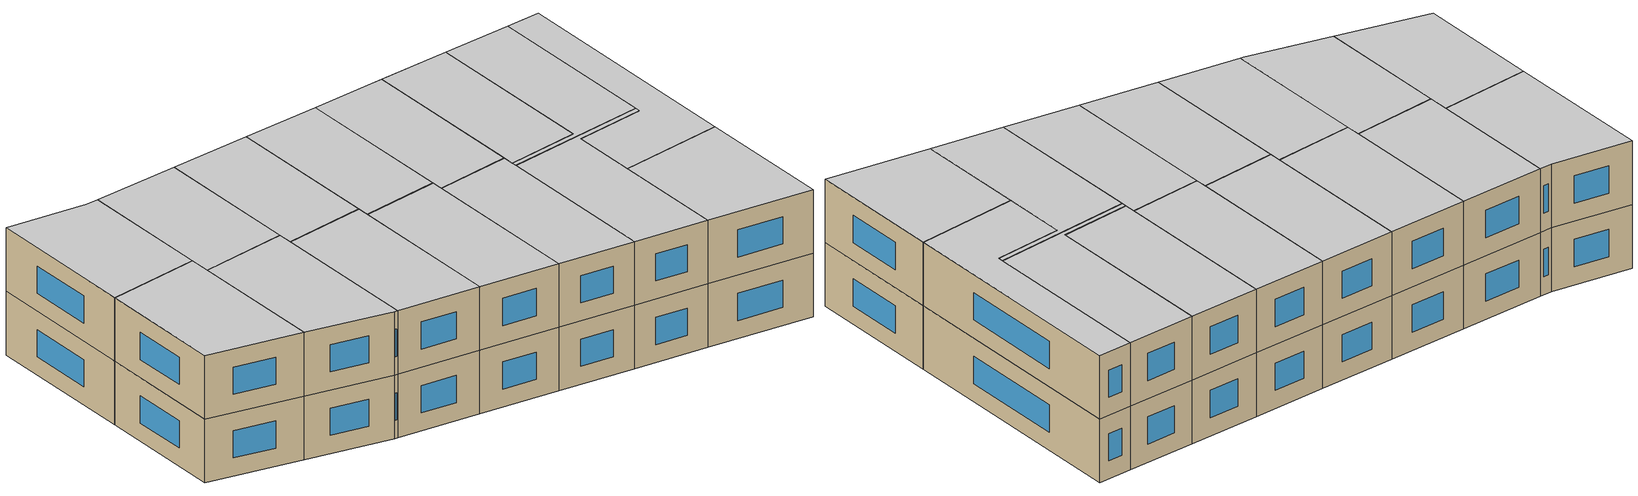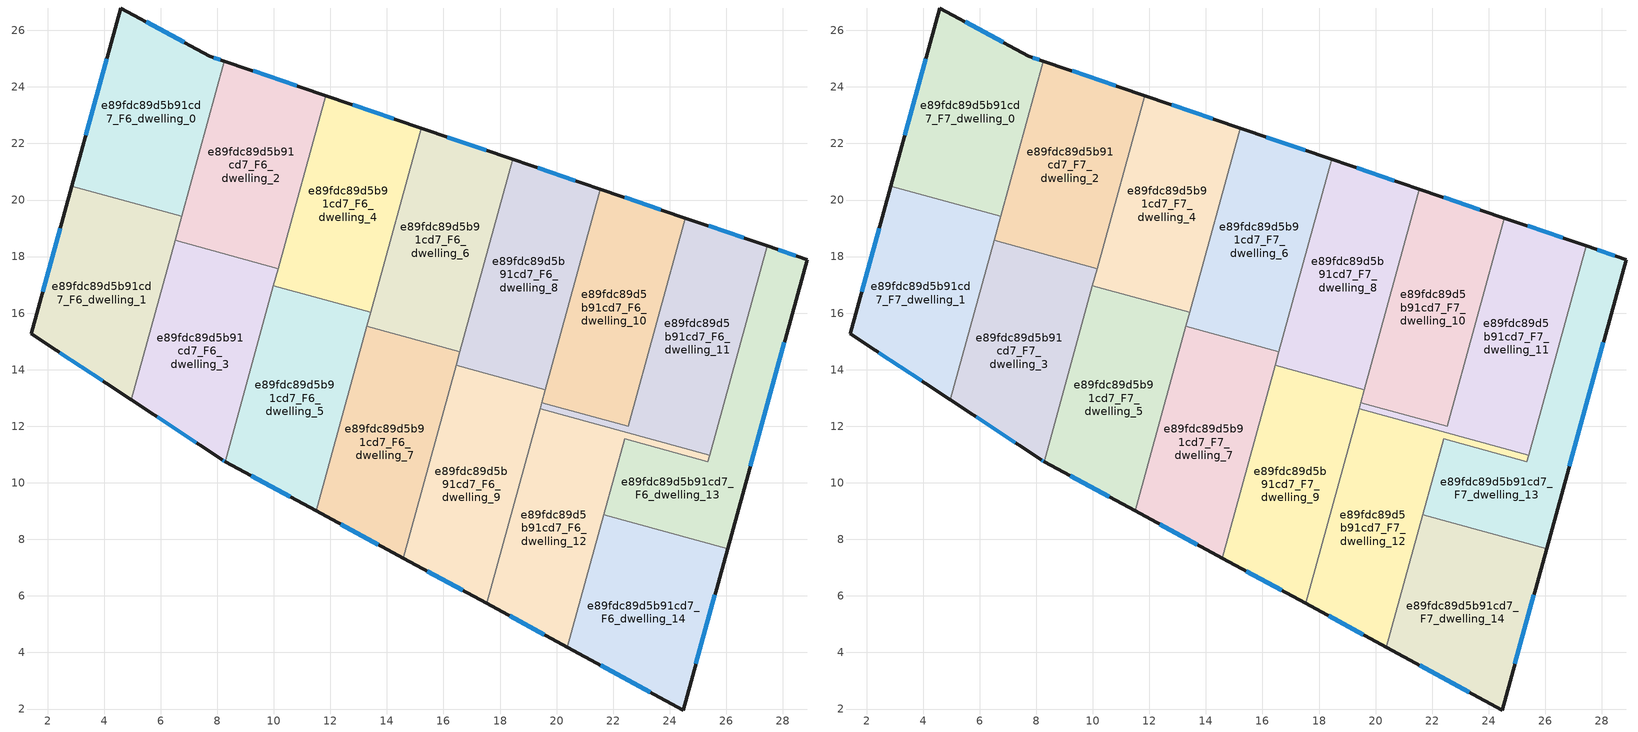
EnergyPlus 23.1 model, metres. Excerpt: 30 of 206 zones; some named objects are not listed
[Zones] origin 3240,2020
e89fdc89d5b91cd7_F6_dwelling_0
 floor to e89fdc89d5b91cd7_F5_dwelling_0 (EU_floor_Construction): 7.73,25.09 8.25,24.91 6.74,19.42 2.86,20.49 4.59,26.79 z18
 wall outside (EU_wall_Construction): 8.25,24.91 7.73,25.09 4.59,26.79 2.86,20.49 z18:21
 wall to e89fdc89d5b91cd7_F6_dwelling_1 (EU_wall_Construction): 2.86,20.49 6.74,19.42 z18:21
 wall to e89fdc89d5b91cd7_F6_dwelling_2 (EU_wall_Construction): 6.74,19.42 8.25,24.91 z18:21
 window (EU_Window_Construction): 4.1,24.99 3.36,22.29 / 6.84,25.57 5.49,26.3 / 8.1,24.96 7.88,25.04 z18.86:20.14
e89fdc89d5b91cd7_F6_dwelling_1
 floor to e89fdc89d5b91cd7_F5_dwelling_1 (EU_floor_Construction): 6.74,19.42 4.96,12.93 1.43,15.27 2.86,20.49 z18
 wall outside (EU_wall_Construction): 2.86,20.49 1.43,15.27 4.96,12.93 z18:21
 wall to e89fdc89d5b91cd7_F6_dwelling_3 (EU_wall_Construction): 4.96,12.93 6.51,18.57 z18:21
 wall to e89fdc89d5b91cd7_F6_dwelling_2 (EU_wall_Construction): 6.51,18.57 6.74,19.42 z18:21
 window (EU_Window_Construction): 2.45,19 1.84,16.76 / 2.44,14.6 3.95,13.6 z18.86:20.14
e89fdc89d5b91cd7_F6_dwelling_10
 floor to e89fdc89d5b91cd7_F5_dwelling_10 (EU_floor_Construction): 24.54,19.36 22.53,12 19.48,12.83 21.55,20.38 z18
 wall outside (EU_wall_Construction): 24.54,19.36 21.55,20.38 z18:21
 wall to e89fdc89d5b91cd7_F6_dwelling_11 (EU_wall_Construction): 19.48,12.83 22.53,12 24.54,19.36 z18:21
 wall to e89fdc89d5b91cd7_F6_dwelling_8 (EU_wall_Construction): 21.55,20.38 19.6,13.29 z18:21
 wall to e89fdc89d5b91cd7_F6_dwelling_9 (EU_wall_Construction): 19.6,13.29 19.48,12.84 z18:21
 window (EU_Window_Construction): 23.69,19.66 22.4,20.09 z18.86:20.14
e89fdc89d5b91cd7_F6_dwelling_11
 floor to e89fdc89d5b91cd7_F5_dwelling_11 (EU_floor_Construction): 27.44,18.38 25.41,10.98 19.42,12.62 19.48,12.83 22.53,12 24.54,19.36 z18
 wall outside (EU_wall_Construction): 27.44,18.38 24.54,19.36 z18:21
 wall to e89fdc89d5b91cd7_F6_dwelling_13 (EU_wall_Construction): 25.41,10.98 27.44,18.38 z18:21
 wall to e89fdc89d5b91cd7_F6_dwelling_12 (EU_wall_Construction): 19.42,12.62 25.41,10.98 z18:21
 wall to e89fdc89d5b91cd7_F6_dwelling_9 (EU_wall_Construction): 19.48,12.83 19.42,12.62 z18:21
 window (EU_Window_Construction): 26.61,18.66 25.37,19.08 z18.86:20.14
e89fdc89d5b91cd7_F6_dwelling_12
 floor to e89fdc89d5b91cd7_F5_dwelling_12 (EU_floor_Construction): 25.41,10.98 25.35,10.75 22.41,11.56 20.38,4.19 17.53,5.73 19.42,12.62 z18
 wall outside (EU_wall_Construction): 17.53,5.73 20.38,4.19 z18:21
 wall to e89fdc89d5b91cd7_F6_dwelling_13 (EU_wall_Construction): 21.67,8.86 22.41,11.56 25.35,10.75 25.41,10.98 z18:21
 wall to e89fdc89d5b91cd7_F6_dwelling_14 (EU_wall_Construction): 20.38,4.19 21.67,8.86 z18:21
 wall to e89fdc89d5b91cd7_F6_dwelling_9 (EU_wall_Construction): 19.42,12.62 17.53,5.73 z18:21
 window (EU_Window_Construction): 18.35,5.29 19.57,4.63 z18.86:20.14
e89fdc89d5b91cd7_F6_dwelling_13
 floor to e89fdc89d5b91cd7_F5_dwelling_13 (EU_floor_Construction): 28.86,17.89 26.05,7.66 21.67,8.86 22.41,11.56 25.35,10.75 25.41,10.98 27.44,18.38 z18
 wall outside (EU_wall_Construction): 26.05,7.66 28.86,17.89 27.44,18.38 z18:21
 wall to e89fdc89d5b91cd7_F6_dwelling_14 (EU_wall_Construction): 21.67,8.86 26.05,7.66 z18:21
 window (EU_Window_Construction): 28.45,18.03 27.85,18.24 / 26.85,10.59 28.06,14.97 z18.86:20.14
e89fdc89d5b91cd7_F6_dwelling_14
 floor to e89fdc89d5b91cd7_F5_dwelling_14 (EU_floor_Construction): 26.05,7.66 24.48,1.96 20.38,4.19 21.67,8.86 z18
 wall outside (EU_wall_Construction): 20.38,4.19 24.48,1.96 26.05,7.66 z18:21
 window (EU_Window_Construction): 24.93,3.59 25.6,6.03 / 21.55,3.55 23.31,2.6 z18.86:20.14
e89fdc89d5b91cd7_F6_dwelling_2
 floor to e89fdc89d5b91cd7_F5_dwelling_2 (EU_floor_Construction): 11.83,23.69 10.15,17.57 6.51,18.57 8.25,24.91 z18
 wall outside (EU_wall_Construction): 11.83,23.69 8.25,24.91 z18:21
 wall to e89fdc89d5b91cd7_F6_dwelling_3 (EU_wall_Construction): 6.51,18.57 10.15,17.57 z18:21
 wall to e89fdc89d5b91cd7_F6_dwelling_4 (EU_wall_Construction): 10.15,17.57 11.83,23.69 z18:21
 window (EU_Window_Construction): 10.81,24.04 9.27,24.56 z18.86:20.14
e89fdc89d5b91cd7_F6_dwelling_3
 floor to e89fdc89d5b91cd7_F5_dwelling_3 (EU_floor_Construction): 10.15,17.57 8.28,10.75 8.17,10.81 4.96,12.93 6.51,18.57 z18
 wall outside (EU_wall_Construction): 4.96,12.93 8.17,10.81 8.28,10.75 z18:21
 wall to e89fdc89d5b91cd7_F6_dwelling_5 (EU_wall_Construction): 8.28,10.75 9.99,16.97 z18:21
 wall to e89fdc89d5b91cd7_F6_dwelling_4 (EU_wall_Construction): 9.99,16.97 10.15,17.57 z18:21
 window (EU_Window_Construction): 8.2,10.8 8.25,10.77 / 5.88,12.33 7.25,11.42 z18.86:20.14
e89fdc89d5b91cd7_F6_dwelling_4
 floor to e89fdc89d5b91cd7_F5_dwelling_4 (EU_floor_Construction): 15.21,22.54 13.42,16.03 9.99,16.97 11.83,23.69 z18
 wall outside (EU_wall_Construction): 15.21,22.54 11.83,23.69 z18:21
 wall to e89fdc89d5b91cd7_F6_dwelling_5 (EU_wall_Construction): 9.99,16.97 13.42,16.03 z18:21
 wall to e89fdc89d5b91cd7_F6_dwelling_6 (EU_wall_Construction): 13.42,16.03 15.21,22.54 z18:21
 window (EU_Window_Construction): 14.24,22.87 12.8,23.36 z18.86:20.14
e89fdc89d5b91cd7_F6_dwelling_5
 floor to e89fdc89d5b91cd7_F5_dwelling_5 (EU_floor_Construction): 13.42,16.03 11.49,9.01 8.28,10.75 9.99,16.97 z18
 wall outside (EU_wall_Construction): 8.28,10.75 11.49,9.01 z18:21
 wall to e89fdc89d5b91cd7_F6_dwelling_7 (EU_wall_Construction): 11.49,9.01 13.28,15.53 z18:21
 wall to e89fdc89d5b91cd7_F6_dwelling_6 (EU_wall_Construction): 13.28,15.53 13.42,16.03 z18:21
 window (EU_Window_Construction): 9.2,10.25 10.58,9.51 z18.86:20.14
e89fdc89d5b91cd7_F6_dwelling_6
 floor to e89fdc89d5b91cd7_F5_dwelling_6 (EU_floor_Construction): 18.44,21.44 16.57,14.63 13.28,15.53 15.21,22.54 z18
 wall outside (EU_wall_Construction): 18.44,21.44 15.21,22.54 z18:21
 wall to e89fdc89d5b91cd7_F6_dwelling_7 (EU_wall_Construction): 13.28,15.53 16.57,14.63 z18:21
 wall to e89fdc89d5b91cd7_F6_dwelling_8 (EU_wall_Construction): 16.57,14.63 18.44,21.44 z18:21
 window (EU_Window_Construction): 17.52,21.76 16.13,22.23 z18.86:20.14
e89fdc89d5b91cd7_F6_dwelling_7
 floor to e89fdc89d5b91cd7_F5_dwelling_7 (EU_floor_Construction): 16.57,14.63 14.57,7.34 11.49,9.01 13.28,15.53 z18
 wall outside (EU_wall_Construction): 11.49,9.01 14.57,7.34 z18:21
 wall to e89fdc89d5b91cd7_F6_dwelling_9 (EU_wall_Construction): 14.57,7.34 16.44,14.16 z18:21
 wall to e89fdc89d5b91cd7_F6_dwelling_8 (EU_wall_Construction): 16.44,14.16 16.57,14.63 z18:21
 window (EU_Window_Construction): 12.37,8.53 13.69,7.82 z18.86:20.14
e89fdc89d5b91cd7_F6_dwelling_8
 floor to e89fdc89d5b91cd7_F5_dwelling_8 (EU_floor_Construction): 21.55,20.38 19.6,13.29 16.44,14.16 18.44,21.44 z18
 wall outside (EU_wall_Construction): 21.55,20.38 18.44,21.44 z18:21
 wall to e89fdc89d5b91cd7_F6_dwelling_9 (EU_wall_Construction): 16.44,14.16 19.6,13.29 z18:21
 window (EU_Window_Construction): 20.66,20.69 19.33,21.14 z18.86:20.14
e89fdc89d5b91cd7_F6_dwelling_9
 floor to e89fdc89d5b91cd7_F5_dwelling_9 (EU_floor_Construction): 19.6,13.29 17.53,5.73 14.57,7.34 16.44,14.16 z18
 wall outside (EU_wall_Construction): 14.57,7.34 17.53,5.73 z18:21
 window (EU_Window_Construction): 15.42,6.88 16.69,6.19 z18.86:20.14
e89fdc89d5b91cd7_F7_dwelling_0
 floor to e89fdc89d5b91cd7_F6_dwelling_0 (EU_floor_Construction): 7.73,25.09 8.25,24.91 6.74,19.42 2.86,20.49 4.59,26.79 z21
 wall outside (EU_wall_Construction): 8.25,24.91 7.73,25.09 4.59,26.79 2.86,20.49 z21:24
 wall to e89fdc89d5b91cd7_F7_dwelling_1 (EU_wall_Construction): 2.86,20.49 6.74,19.42 z21:24
 wall to e89fdc89d5b91cd7_F7_dwelling_2 (EU_wall_Construction): 6.74,19.42 8.25,24.91 z21:24
 window (EU_Window_Construction): 4.1,24.99 3.36,22.29 / 6.84,25.57 5.49,26.3 / 8.1,24.96 7.88,25.04 z21.86:23.14
 ceiling to e89fdc89d5b91cd7_F8_dwelling_0 (EU_floor_Construction): 6.74,19.42 8.25,24.91 7.73,25.09 4.59,26.79 2.86,20.49 z24
e89fdc89d5b91cd7_F7_dwelling_1
 floor to e89fdc89d5b91cd7_F6_dwelling_1 (EU_floor_Construction): 6.74,19.42 4.96,12.93 1.43,15.27 2.86,20.49 z21
 wall outside (EU_wall_Construction): 2.86,20.49 1.43,15.27 4.96,12.93 z21:24
 wall to e89fdc89d5b91cd7_F7_dwelling_3 (EU_wall_Construction): 4.96,12.93 6.51,18.57 z21:24
 wall to e89fdc89d5b91cd7_F7_dwelling_2 (EU_wall_Construction): 6.51,18.57 6.74,19.42 z21:24
 window (EU_Window_Construction): 2.45,19 1.84,16.76 / 2.44,14.6 3.95,13.6 z21.86:23.14
 ceiling to e89fdc89d5b91cd7_F8_dwelling_1 (EU_floor_Construction): 4.96,12.93 6.74,19.42 2.86,20.49 1.43,15.27 z24
e89fdc89d5b91cd7_F7_dwelling_10
 floor to e89fdc89d5b91cd7_F6_dwelling_10 (EU_floor_Construction): 24.54,19.36 22.53,12 19.48,12.83 21.55,20.38 z21
 wall outside (EU_wall_Construction): 24.54,19.36 21.55,20.38 z21:24
 wall to e89fdc89d5b91cd7_F7_dwelling_11 (EU_wall_Construction): 19.48,12.83 22.53,12 24.54,19.36 z21:24
 wall to e89fdc89d5b91cd7_F7_dwelling_8 (EU_wall_Construction): 21.55,20.38 19.6,13.29 z21:24
 wall to e89fdc89d5b91cd7_F7_dwelling_9 (EU_wall_Construction): 19.6,13.29 19.48,12.84 z21:24
 window (EU_Window_Construction): 23.69,19.66 22.4,20.09 z21.86:23.14
 ceiling to e89fdc89d5b91cd7_F8_dwelling_10 (EU_floor_Construction): 22.53,12 24.54,19.36 21.55,20.38 19.48,12.83 z24
e89fdc89d5b91cd7_F7_dwelling_11
 floor to e89fdc89d5b91cd7_F6_dwelling_11 (EU_floor_Construction): 27.44,18.38 25.41,10.98 19.42,12.62 19.48,12.83 22.53,12 24.54,19.36 z21
 wall outside (EU_wall_Construction): 27.44,18.38 24.54,19.36 z21:24
 wall to e89fdc89d5b91cd7_F7_dwelling_13 (EU_wall_Construction): 25.41,10.98 27.44,18.38 z21:24
 wall to e89fdc89d5b91cd7_F7_dwelling_12 (EU_wall_Construction): 19.42,12.62 25.41,10.98 z21:24
 wall to e89fdc89d5b91cd7_F7_dwelling_9 (EU_wall_Construction): 19.48,12.83 19.42,12.62 z21:24
 window (EU_Window_Construction): 26.61,18.66 25.37,19.08 z21.86:23.14
 ceiling to e89fdc89d5b91cd7_F8_dwelling_11 (EU_floor_Construction): 25.41,10.98 27.44,18.38 24.54,19.36 22.53,12 19.48,12.83 19.42,12.62 z24
e89fdc89d5b91cd7_F7_dwelling_12
 floor to e89fdc89d5b91cd7_F6_dwelling_12 (EU_floor_Construction): 25.41,10.98 25.35,10.75 22.41,11.56 20.38,4.19 17.53,5.73 19.42,12.62 z21
 wall outside (EU_wall_Construction): 17.53,5.73 20.38,4.19 z21:24
 wall to e89fdc89d5b91cd7_F7_dwelling_13 (EU_wall_Construction): 21.67,8.86 22.41,11.56 25.35,10.75 25.41,10.98 z21:24
 wall to e89fdc89d5b91cd7_F7_dwelling_14 (EU_wall_Construction): 20.38,4.19 21.67,8.86 z21:24
 wall to e89fdc89d5b91cd7_F7_dwelling_9 (EU_wall_Construction): 19.42,12.62 17.53,5.73 z21:24
 window (EU_Window_Construction): 18.35,5.29 19.57,4.63 z21.86:23.14
 ceiling to e89fdc89d5b91cd7_F8_dwelling_12 (EU_floor_Construction): 20.38,4.19 22.41,11.56 25.35,10.75 25.41,10.98 19.42,12.62 17.53,5.73 z24
e89fdc89d5b91cd7_F7_dwelling_13
 floor to e89fdc89d5b91cd7_F6_dwelling_13 (EU_floor_Construction): 28.86,17.89 26.05,7.66 21.67,8.86 22.41,11.56 25.35,10.75 25.41,10.98 27.44,18.38 z21
 wall outside (EU_wall_Construction): 26.05,7.66 28.86,17.89 27.44,18.38 z21:24
 wall to e89fdc89d5b91cd7_F7_dwelling_14 (EU_wall_Construction): 21.67,8.86 26.05,7.66 z21:24
 window (EU_Window_Construction): 28.45,18.03 27.85,18.24 / 26.85,10.59 28.06,14.97 z21.86:23.14
 ceiling to e89fdc89d5b91cd7_F8_dwelling_13 (EU_floor_Construction): 26.05,7.66 28.86,17.89 27.44,18.38 25.41,10.98 25.35,10.75 22.41,11.56 21.67,8.86 z24
e89fdc89d5b91cd7_F7_dwelling_14
 floor to e89fdc89d5b91cd7_F6_dwelling_14 (EU_floor_Construction): 26.05,7.66 24.48,1.96 20.38,4.19 21.67,8.86 z21
 wall outside (EU_wall_Construction): 20.38,4.19 24.48,1.96 26.05,7.66 z21:24
 window (EU_Window_Construction): 24.93,3.59 25.6,6.03 / 21.55,3.55 23.31,2.6 z21.86:23.14
 ceiling to e89fdc89d5b91cd7_F8_dwelling_14 (EU_floor_Construction): 24.48,1.96 26.05,7.66 21.67,8.86 20.38,4.19 z24
e89fdc89d5b91cd7_F7_dwelling_2
 floor to e89fdc89d5b91cd7_F6_dwelling_2 (EU_floor_Construction): 11.83,23.69 10.15,17.57 6.51,18.57 8.25,24.91 z21
 wall outside (EU_wall_Construction): 11.83,23.69 8.25,24.91 z21:24
 wall to e89fdc89d5b91cd7_F7_dwelling_3 (EU_wall_Construction): 6.51,18.57 10.15,17.57 z21:24
 wall to e89fdc89d5b91cd7_F7_dwelling_4 (EU_wall_Construction): 10.15,17.57 11.83,23.69 z21:24
 window (EU_Window_Construction): 10.81,24.04 9.27,24.56 z21.86:23.14
 ceiling to e89fdc89d5b91cd7_F8_dwelling_2 (EU_floor_Construction): 10.15,17.57 11.83,23.69 8.25,24.91 6.51,18.57 z24
e89fdc89d5b91cd7_F7_dwelling_3
 floor to e89fdc89d5b91cd7_F6_dwelling_3 (EU_floor_Construction): 10.15,17.57 8.28,10.75 8.17,10.81 4.96,12.93 6.51,18.57 z21
 wall outside (EU_wall_Construction): 4.96,12.93 8.17,10.81 8.28,10.75 z21:24
 wall to e89fdc89d5b91cd7_F7_dwelling_5 (EU_wall_Construction): 8.28,10.75 9.99,16.97 z21:24
 wall to e89fdc89d5b91cd7_F7_dwelling_4 (EU_wall_Construction): 9.99,16.97 10.15,17.57 z21:24
 window (EU_Window_Construction): 8.2,10.8 8.25,10.77 / 5.88,12.33 7.25,11.42 z21.86:23.14
 ceiling to e89fdc89d5b91cd7_F8_dwelling_3 (EU_floor_Construction): 8.28,10.75 10.15,17.57 6.51,18.57 4.96,12.93 8.17,10.81 z24
e89fdc89d5b91cd7_F7_dwelling_4
 floor to e89fdc89d5b91cd7_F6_dwelling_4 (EU_floor_Construction): 15.21,22.54 13.42,16.03 9.99,16.97 11.83,23.69 z21
 wall outside (EU_wall_Construction): 15.21,22.54 11.83,23.69 z21:24
 wall to e89fdc89d5b91cd7_F7_dwelling_5 (EU_wall_Construction): 9.99,16.97 13.42,16.03 z21:24
 wall to e89fdc89d5b91cd7_F7_dwelling_6 (EU_wall_Construction): 13.42,16.03 15.21,22.54 z21:24
 window (EU_Window_Construction): 14.24,22.87 12.8,23.36 z21.86:23.14
 ceiling to e89fdc89d5b91cd7_F8_dwelling_4 (EU_floor_Construction): 13.42,16.03 15.21,22.54 11.83,23.69 9.99,16.97 z24
e89fdc89d5b91cd7_F7_dwelling_5
 floor to e89fdc89d5b91cd7_F6_dwelling_5 (EU_floor_Construction): 13.42,16.03 11.49,9.01 8.28,10.75 9.99,16.97 z21
 wall outside (EU_wall_Construction): 8.28,10.75 11.49,9.01 z21:24
 wall to e89fdc89d5b91cd7_F7_dwelling_7 (EU_wall_Construction): 11.49,9.01 13.28,15.53 z21:24
 wall to e89fdc89d5b91cd7_F7_dwelling_6 (EU_wall_Construction): 13.28,15.53 13.42,16.03 z21:24
 window (EU_Window_Construction): 9.2,10.25 10.58,9.51 z21.86:23.14
 ceiling to e89fdc89d5b91cd7_F8_dwelling_5 (EU_floor_Construction): 11.49,9.01 13.42,16.03 9.99,16.97 8.28,10.75 z24
e89fdc89d5b91cd7_F7_dwelling_6
 floor to e89fdc89d5b91cd7_F6_dwelling_6 (EU_floor_Construction): 18.44,21.44 16.57,14.63 13.28,15.53 15.21,22.54 z21
 wall outside (EU_wall_Construction): 18.44,21.44 15.21,22.54 z21:24
 wall to e89fdc89d5b91cd7_F7_dwelling_7 (EU_wall_Construction): 13.28,15.53 16.57,14.63 z21:24
 wall to e89fdc89d5b91cd7_F7_dwelling_8 (EU_wall_Construction): 16.57,14.63 18.44,21.44 z21:24
 window (EU_Window_Construction): 17.52,21.76 16.13,22.23 z21.86:23.14
 ceiling to e89fdc89d5b91cd7_F8_dwelling_6 (EU_floor_Construction): 16.57,14.63 18.44,21.44 15.21,22.54 13.28,15.53 z24
e89fdc89d5b91cd7_F7_dwelling_7
 floor to e89fdc89d5b91cd7_F6_dwelling_7 (EU_floor_Construction): 16.57,14.63 14.57,7.34 11.49,9.01 13.28,15.53 z21
 wall outside (EU_wall_Construction): 11.49,9.01 14.57,7.34 z21:24
 wall to e89fdc89d5b91cd7_F7_dwelling_9 (EU_wall_Construction): 14.57,7.34 16.44,14.16 z21:24
 wall to e89fdc89d5b91cd7_F7_dwelling_8 (EU_wall_Construction): 16.44,14.16 16.57,14.63 z21:24
 window (EU_Window_Construction): 12.37,8.53 13.69,7.82 z21.86:23.14
 ceiling to e89fdc89d5b91cd7_F8_dwelling_7 (EU_floor_Construction): 14.57,7.34 16.57,14.63 13.28,15.53 11.49,9.01 z24
e89fdc89d5b91cd7_F7_dwelling_8
 floor to e89fdc89d5b91cd7_F6_dwelling_8 (EU_floor_Construction): 21.55,20.38 19.6,13.29 16.44,14.16 18.44,21.44 z21
 wall outside (EU_wall_Construction): 21.55,20.38 18.44,21.44 z21:24
 wall to e89fdc89d5b91cd7_F7_dwelling_9 (EU_wall_Construction): 16.44,14.16 19.6,13.29 z21:24
 window (EU_Window_Construction): 20.66,20.69 19.33,21.14 z21.86:23.14
 ceiling to e89fdc89d5b91cd7_F8_dwelling_8 (EU_floor_Construction): 19.6,13.29 21.55,20.38 18.44,21.44 16.44,14.16 z24
e89fdc89d5b91cd7_F7_dwelling_9
 floor to e89fdc89d5b91cd7_F6_dwelling_9 (EU_floor_Construction): 19.6,13.29 17.53,5.73 14.57,7.34 16.44,14.16 z21
 wall outside (EU_wall_Construction): 14.57,7.34 17.53,5.73 z21:24
 window (EU_Window_Construction): 15.42,6.88 16.69,6.19 z21.86:23.14
 ceiling to e89fdc89d5b91cd7_F8_dwelling_9 (EU_floor_Construction): 17.53,5.73 19.6,13.29 16.44,14.16 14.57,7.34 z24
[Building]
EU S2 Campaign: North Axis=0; Terrain=City; Solar Distribution=FullExterior
[Site:Location]
Helsinki-Vantaa.AP: Latitude=60.317; Longitude=24.963; Time Zone=2; Elevation=54.6
[SizingPeriod:WeatherFileDays]
AnnualSizingPeriod: Begin Month=1; Begin Day of Month=1; End Month=12; End Day of Month=31; Day of Week for Start Day=Monday; Use Weather File Daylight Saving Period=No; Use Weather File Rain and Snow Indicators=No
[MATERIAL]
EU_InternalMass_Material: Roughness=MediumRough; Thickness=0.1; Conductivity=1; Density=1800; Specific Heat=900; Thermal Absorptance=0.9; Solar Absorptance=0.7; Visible Absorptance=0.7
[MATERIAL:NOMASS] Roughness=MediumRough; Thermal Absorptance=0.9; Solar Absorptance=0.7; Visible Absorptance=0.7
Name | Thermal Resistance
EU_wall_NoMass | 5.91765
EU_floor_NoMass | 6.2875
[WINDOWMATERIAL:SIMPLEGLAZINGSYSTEM]
EU_Window_SimpleGlazing: UFactor=0.994035; Solar Heat Gain Coefficient=0.7; Visible Transmittance=0.7
[CONSTRUCTION]
EU_wall_Construction: EU_wall_NoMass
EU_floor_Construction: EU_floor_NoMass
EU_Window_Construction: EU_Window_SimpleGlazing
EU_InternalMass_Construction: EU_InternalMass_Material
[ZONE] Type=1; Multiplier=1; Ceiling Height=autocalculate; Floor Area=autocalculate; Part of Total Floor Area=Yes
Name | Volume
e89fdc89d5b91cd7_F6_dwelling_0; e89fdc89d5b91cd7_F7_dwelling_0; e89fdc89d5b91cd7_F6_dwelling_4; e89fdc89d5b91cd7_F7_dwelling_4 | 73.2905
e89fdc89d5b91cd7_F6_dwelling_1; e89fdc89d5b91cd7_F7_dwelling_1 | 73.2869
e89fdc89d5b91cd7_F6_dwelling_10; e89fdc89d5b91cd7_F7_dwelling_10 | 73.2883
e89fdc89d5b91cd7_F6_dwelling_11; e89fdc89d5b91cd7_F7_dwelling_11 | 73.3008
e89fdc89d5b91cd7_F6_dwelling_12; e89fdc89d5b91cd7_F7_dwelling_12; e89fdc89d5b91cd7_F6_dwelling_7; e89fdc89d5b91cd7_F7_dwelling_7 | 73.2964
e89fdc89d5b91cd7_F6_dwelling_13; e89fdc89d5b91cd7_F7_dwelling_13 | 73.2942
e89fdc89d5b91cd7_F6_dwelling_14; e89fdc89d5b91cd7_F7_dwelling_14 | 73.292
e89fdc89d5b91cd7_F6_dwelling_2; e89fdc89d5b91cd7_F7_dwelling_2 | 73.2986
e89fdc89d5b91cd7_F6_dwelling_3; e89fdc89d5b91cd7_F7_dwelling_3 | 73.2935
e89fdc89d5b91cd7_F6_dwelling_5; e89fdc89d5b91cd7_F7_dwelling_5 | 73.2898
e89fdc89d5b91cd7_F6_dwelling_6; e89fdc89d5b91cd7_F7_dwelling_6 | 73.3125
e89fdc89d5b91cd7_F6_dwelling_8; e89fdc89d5b91cd7_F7_dwelling_8 | 73.2773
e89fdc89d5b91cd7_F6_dwelling_9; e89fdc89d5b91cd7_F7_dwelling_9 | 73.281
[INTERNALMASS] Construction=EU_InternalMass_Construction
Name | Zone or ZoneList | Surface Area
e89fdc89d5b91cd7_F6_dwelling_0_EU_InternalMass | e89fdc89d5b91cd7_F6_dwelling_0 | 24.4306
e89fdc89d5b91cd7_F6_dwelling_1_EU_InternalMass | e89fdc89d5b91cd7_F6_dwelling_1 | 24.4291
e89fdc89d5b91cd7_F6_dwelling_2_EU_InternalMass | e89fdc89d5b91cd7_F6_dwelling_2 | 24.4325
e89fdc89d5b91cd7_F6_dwelling_3_EU_InternalMass | e89fdc89d5b91cd7_F6_dwelling_3 | 24.4306
e89fdc89d5b91cd7_F6_dwelling_4_EU_InternalMass | e89fdc89d5b91cd7_F6_dwelling_4 | 24.43
e89fdc89d5b91cd7_F6_dwelling_5_EU_InternalMass | e89fdc89d5b91cd7_F6_dwelling_5 | 24.4291
e89fdc89d5b91cd7_F6_dwelling_6_EU_InternalMass | e89fdc89d5b91cd7_F6_dwelling_6 | 24.4375
e89fdc89d5b91cd7_F6_dwelling_7_EU_InternalMass | e89fdc89d5b91cd7_F6_dwelling_7 | 24.4322
e89fdc89d5b91cd7_F6_dwelling_8_EU_InternalMass | e89fdc89d5b91cd7_F6_dwelling_8 | 24.4257
e89fdc89d5b91cd7_F6_dwelling_9_EU_InternalMass | e89fdc89d5b91cd7_F6_dwelling_9 | 24.4271
e89fdc89d5b91cd7_F6_dwelling_10_EU_InternalMass | e89fdc89d5b91cd7_F6_dwelling_10 | 24.4293
e89fdc89d5b91cd7_F6_dwelling_11_EU_InternalMass | e89fdc89d5b91cd7_F6_dwelling_11 | 24.4344
e89fdc89d5b91cd7_F6_dwelling_12_EU_InternalMass | e89fdc89d5b91cd7_F6_dwelling_12 | 24.432
e89fdc89d5b91cd7_F6_dwelling_13_EU_InternalMass | e89fdc89d5b91cd7_F6_dwelling_13 | 24.4312
e89fdc89d5b91cd7_F6_dwelling_14_EU_InternalMass | e89fdc89d5b91cd7_F6_dwelling_14 | 24.4321
e89fdc89d5b91cd7_F7_dwelling_0_EU_InternalMass | e89fdc89d5b91cd7_F7_dwelling_0 | 24.4306
e89fdc89d5b91cd7_F7_dwelling_1_EU_InternalMass | e89fdc89d5b91cd7_F7_dwelling_1 | 24.4291
e89fdc89d5b91cd7_F7_dwelling_2_EU_InternalMass | e89fdc89d5b91cd7_F7_dwelling_2 | 24.4325
e89fdc89d5b91cd7_F7_dwelling_3_EU_InternalMass | e89fdc89d5b91cd7_F7_dwelling_3 | 24.4306
e89fdc89d5b91cd7_F7_dwelling_4_EU_InternalMass | e89fdc89d5b91cd7_F7_dwelling_4 | 24.43
e89fdc89d5b91cd7_F7_dwelling_5_EU_InternalMass | e89fdc89d5b91cd7_F7_dwelling_5 | 24.4291
e89fdc89d5b91cd7_F7_dwelling_6_EU_InternalMass | e89fdc89d5b91cd7_F7_dwelling_6 | 24.4375
e89fdc89d5b91cd7_F7_dwelling_7_EU_InternalMass | e89fdc89d5b91cd7_F7_dwelling_7 | 24.4322
e89fdc89d5b91cd7_F7_dwelling_8_EU_InternalMass | e89fdc89d5b91cd7_F7_dwelling_8 | 24.4257
e89fdc89d5b91cd7_F7_dwelling_9_EU_InternalMass | e89fdc89d5b91cd7_F7_dwelling_9 | 24.4271
e89fdc89d5b91cd7_F7_dwelling_10_EU_InternalMass | e89fdc89d5b91cd7_F7_dwelling_10 | 24.4293
e89fdc89d5b91cd7_F7_dwelling_11_EU_InternalMass | e89fdc89d5b91cd7_F7_dwelling_11 | 24.4344
e89fdc89d5b91cd7_F7_dwelling_12_EU_InternalMass | e89fdc89d5b91cd7_F7_dwelling_12 | 24.432
e89fdc89d5b91cd7_F7_dwelling_13_EU_InternalMass | e89fdc89d5b91cd7_F7_dwelling_13 | 24.4312
e89fdc89d5b91cd7_F7_dwelling_14_EU_InternalMass | e89fdc89d5b91cd7_F7_dwelling_14 | 24.4321
[OTHEREQUIPMENT] Fuel Type=Electricity; Design Level Calculation Method=Watts/Area; Power per Zone Floor Area=1; Fraction Latent=0; Fraction Radiant=0; Fraction Lost=0; Carbon Dioxide Generation Rate=0; EndUse Subcategory=EU_Step8_InternalGains
Name | Zone or ZoneList or Space or SpaceList | Schedule
EU_Step8_InternalGain_e89fdc89d5b91cd7_F6_dwelling_0_f000 | e89fdc89d5b91cd7_F6_dwelling_0 | EU_Step8_GainSchedule_e89fdc89d5b91cd7_F6_dwelling_0_f000
EU_Step8_InternalGain_e89fdc89d5b91cd7_F6_dwelling_1_f000 | e89fdc89d5b91cd7_F6_dwelling_1 | EU_Step8_GainSchedule_e89fdc89d5b91cd7_F6_dwelling_1_f000
EU_Step8_InternalGain_e89fdc89d5b91cd7_F6_dwelling_2_f000 | e89fdc89d5b91cd7_F6_dwelling_2 | EU_Step8_GainSchedule_e89fdc89d5b91cd7_F6_dwelling_2_f000
EU_Step8_InternalGain_e89fdc89d5b91cd7_F6_dwelling_3_f000 | e89fdc89d5b91cd7_F6_dwelling_3 | EU_Step8_GainSchedule_e89fdc89d5b91cd7_F6_dwelling_3_f000
EU_Step8_InternalGain_e89fdc89d5b91cd7_F6_dwelling_4_f000 | e89fdc89d5b91cd7_F6_dwelling_4 | EU_Step8_GainSchedule_e89fdc89d5b91cd7_F6_dwelling_4_f000
EU_Step8_InternalGain_e89fdc89d5b91cd7_F6_dwelling_5_f000 | e89fdc89d5b91cd7_F6_dwelling_5 | EU_Step8_GainSchedule_e89fdc89d5b91cd7_F6_dwelling_5_f000
EU_Step8_InternalGain_e89fdc89d5b91cd7_F6_dwelling_6_f000 | e89fdc89d5b91cd7_F6_dwelling_6 | EU_Step8_GainSchedule_e89fdc89d5b91cd7_F6_dwelling_6_f000
EU_Step8_InternalGain_e89fdc89d5b91cd7_F6_dwelling_7_f000 | e89fdc89d5b91cd7_F6_dwelling_7 | EU_Step8_GainSchedule_e89fdc89d5b91cd7_F6_dwelling_7_f000
EU_Step8_InternalGain_e89fdc89d5b91cd7_F6_dwelling_8_f000 | e89fdc89d5b91cd7_F6_dwelling_8 | EU_Step8_GainSchedule_e89fdc89d5b91cd7_F6_dwelling_8_f000
EU_Step8_InternalGain_e89fdc89d5b91cd7_F6_dwelling_9_f000 | e89fdc89d5b91cd7_F6_dwelling_9 | EU_Step8_GainSchedule_e89fdc89d5b91cd7_F6_dwelling_9_f000
EU_Step8_InternalGain_e89fdc89d5b91cd7_F6_dwelling_10_f000 | e89fdc89d5b91cd7_F6_dwelling_10 | EU_Step8_GainSchedule_e89fdc89d5b91cd7_F6_dwelling_10_f000
EU_Step8_InternalGain_e89fdc89d5b91cd7_F6_dwelling_11_f000 | e89fdc89d5b91cd7_F6_dwelling_11 | EU_Step8_GainSchedule_e89fdc89d5b91cd7_F6_dwelling_11_f000
EU_Step8_InternalGain_e89fdc89d5b91cd7_F6_dwelling_12_f000 | e89fdc89d5b91cd7_F6_dwelling_12 | EU_Step8_GainSchedule_e89fdc89d5b91cd7_F6_dwelling_12_f000
EU_Step8_InternalGain_e89fdc89d5b91cd7_F6_dwelling_13_f000 | e89fdc89d5b91cd7_F6_dwelling_13 | EU_Step8_GainSchedule_e89fdc89d5b91cd7_F6_dwelling_13_f000
EU_Step8_InternalGain_e89fdc89d5b91cd7_F6_dwelling_14_f000 | e89fdc89d5b91cd7_F6_dwelling_14 | EU_Step8_GainSchedule_e89fdc89d5b91cd7_F6_dwelling_14_f000
EU_Step8_InternalGain_e89fdc89d5b91cd7_F7_dwelling_0_f000 | e89fdc89d5b91cd7_F7_dwelling_0 | EU_Step8_GainSchedule_e89fdc89d5b91cd7_F7_dwelling_0_f000
EU_Step8_InternalGain_e89fdc89d5b91cd7_F7_dwelling_1_f000 | e89fdc89d5b91cd7_F7_dwelling_1 | EU_Step8_GainSchedule_e89fdc89d5b91cd7_F7_dwelling_1_f000
EU_Step8_InternalGain_e89fdc89d5b91cd7_F7_dwelling_2_f000 | e89fdc89d5b91cd7_F7_dwelling_2 | EU_Step8_GainSchedule_e89fdc89d5b91cd7_F7_dwelling_2_f000
EU_Step8_InternalGain_e89fdc89d5b91cd7_F7_dwelling_3_f000 | e89fdc89d5b91cd7_F7_dwelling_3 | EU_Step8_GainSchedule_e89fdc89d5b91cd7_F7_dwelling_3_f000
EU_Step8_InternalGain_e89fdc89d5b91cd7_F7_dwelling_4_f000 | e89fdc89d5b91cd7_F7_dwelling_4 | EU_Step8_GainSchedule_e89fdc89d5b91cd7_F7_dwelling_4_f000
EU_Step8_InternalGain_e89fdc89d5b91cd7_F7_dwelling_5_f000 | e89fdc89d5b91cd7_F7_dwelling_5 | EU_Step8_GainSchedule_e89fdc89d5b91cd7_F7_dwelling_5_f000
EU_Step8_InternalGain_e89fdc89d5b91cd7_F7_dwelling_6_f000 | e89fdc89d5b91cd7_F7_dwelling_6 | EU_Step8_GainSchedule_e89fdc89d5b91cd7_F7_dwelling_6_f000
EU_Step8_InternalGain_e89fdc89d5b91cd7_F7_dwelling_7_f000 | e89fdc89d5b91cd7_F7_dwelling_7 | EU_Step8_GainSchedule_e89fdc89d5b91cd7_F7_dwelling_7_f000
EU_Step8_InternalGain_e89fdc89d5b91cd7_F7_dwelling_8_f000 | e89fdc89d5b91cd7_F7_dwelling_8 | EU_Step8_GainSchedule_e89fdc89d5b91cd7_F7_dwelling_8_f000
EU_Step8_InternalGain_e89fdc89d5b91cd7_F7_dwelling_9_f000 | e89fdc89d5b91cd7_F7_dwelling_9 | EU_Step8_GainSchedule_e89fdc89d5b91cd7_F7_dwelling_9_f000
EU_Step8_InternalGain_e89fdc89d5b91cd7_F7_dwelling_10_f000 | e89fdc89d5b91cd7_F7_dwelling_10 | EU_Step8_GainSchedule_e89fdc89d5b91cd7_F7_dwelling_10_f000
EU_Step8_InternalGain_e89fdc89d5b91cd7_F7_dwelling_11_f000 | e89fdc89d5b91cd7_F7_dwelling_11 | EU_Step8_GainSchedule_e89fdc89d5b91cd7_F7_dwelling_11_f000
EU_Step8_InternalGain_e89fdc89d5b91cd7_F7_dwelling_12_f000 | e89fdc89d5b91cd7_F7_dwelling_12 | EU_Step8_GainSchedule_e89fdc89d5b91cd7_F7_dwelling_12_f000
EU_Step8_InternalGain_e89fdc89d5b91cd7_F7_dwelling_13_f000 | e89fdc89d5b91cd7_F7_dwelling_13 | EU_Step8_GainSchedule_e89fdc89d5b91cd7_F7_dwelling_13_f000
EU_Step8_InternalGain_e89fdc89d5b91cd7_F7_dwelling_14_f000 | e89fdc89d5b91cd7_F7_dwelling_14 | EU_Step8_GainSchedule_e89fdc89d5b91cd7_F7_dwelling_14_f000
[ZONEVENTILATION:DESIGNFLOWRATE] Schedule=EU_AlwaysOn; Design Flow Rate Calculation Method=AirChanges/Hour; Air Changes per Hour=0.596421; Ventilation Type=Natural; Fan Pressure Rise=0; Fan Total Efficiency=1; Constant Term Coefficient=1; Temperature Term Coefficient=0; Velocity Term Coefficient=0; Velocity Squared Term Coefficient=0; Minimum Indoor Temperature=-100; Maximum Indoor Temperature=100; Delta Temperature=-100; Minimum Outdoor Temperature=-100; Maximum Outdoor Temperature=100; Maximum Wind Speed=40
Name | Zone or ZoneList or Space or SpaceList
EU_ConstantAir_e89fdc89d5b91cd7_F6_dwelling_0 | e89fdc89d5b91cd7_F6_dwelling_0
EU_ConstantAir_e89fdc89d5b91cd7_F6_dwelling_1 | e89fdc89d5b91cd7_F6_dwelling_1
EU_ConstantAir_e89fdc89d5b91cd7_F6_dwelling_2 | e89fdc89d5b91cd7_F6_dwelling_2
EU_ConstantAir_e89fdc89d5b91cd7_F6_dwelling_3 | e89fdc89d5b91cd7_F6_dwelling_3
EU_ConstantAir_e89fdc89d5b91cd7_F6_dwelling_4 | e89fdc89d5b91cd7_F6_dwelling_4
EU_ConstantAir_e89fdc89d5b91cd7_F6_dwelling_5 | e89fdc89d5b91cd7_F6_dwelling_5
EU_ConstantAir_e89fdc89d5b91cd7_F6_dwelling_6 | e89fdc89d5b91cd7_F6_dwelling_6
EU_ConstantAir_e89fdc89d5b91cd7_F6_dwelling_7 | e89fdc89d5b91cd7_F6_dwelling_7
EU_ConstantAir_e89fdc89d5b91cd7_F6_dwelling_8 | e89fdc89d5b91cd7_F6_dwelling_8
EU_ConstantAir_e89fdc89d5b91cd7_F6_dwelling_9 | e89fdc89d5b91cd7_F6_dwelling_9
EU_ConstantAir_e89fdc89d5b91cd7_F6_dwelling_10 | e89fdc89d5b91cd7_F6_dwelling_10
EU_ConstantAir_e89fdc89d5b91cd7_F6_dwelling_11 | e89fdc89d5b91cd7_F6_dwelling_11
EU_ConstantAir_e89fdc89d5b91cd7_F6_dwelling_12 | e89fdc89d5b91cd7_F6_dwelling_12
EU_ConstantAir_e89fdc89d5b91cd7_F6_dwelling_13 | e89fdc89d5b91cd7_F6_dwelling_13
EU_ConstantAir_e89fdc89d5b91cd7_F6_dwelling_14 | e89fdc89d5b91cd7_F6_dwelling_14
EU_ConstantAir_e89fdc89d5b91cd7_F7_dwelling_0 | e89fdc89d5b91cd7_F7_dwelling_0
EU_ConstantAir_e89fdc89d5b91cd7_F7_dwelling_1 | e89fdc89d5b91cd7_F7_dwelling_1
EU_ConstantAir_e89fdc89d5b91cd7_F7_dwelling_2 | e89fdc89d5b91cd7_F7_dwelling_2
EU_ConstantAir_e89fdc89d5b91cd7_F7_dwelling_3 | e89fdc89d5b91cd7_F7_dwelling_3
EU_ConstantAir_e89fdc89d5b91cd7_F7_dwelling_4 | e89fdc89d5b91cd7_F7_dwelling_4
EU_ConstantAir_e89fdc89d5b91cd7_F7_dwelling_5 | e89fdc89d5b91cd7_F7_dwelling_5
EU_ConstantAir_e89fdc89d5b91cd7_F7_dwelling_6 | e89fdc89d5b91cd7_F7_dwelling_6
EU_ConstantAir_e89fdc89d5b91cd7_F7_dwelling_7 | e89fdc89d5b91cd7_F7_dwelling_7
EU_ConstantAir_e89fdc89d5b91cd7_F7_dwelling_8 | e89fdc89d5b91cd7_F7_dwelling_8
EU_ConstantAir_e89fdc89d5b91cd7_F7_dwelling_9 | e89fdc89d5b91cd7_F7_dwelling_9
EU_ConstantAir_e89fdc89d5b91cd7_F7_dwelling_10 | e89fdc89d5b91cd7_F7_dwelling_10
EU_ConstantAir_e89fdc89d5b91cd7_F7_dwelling_11 | e89fdc89d5b91cd7_F7_dwelling_11
EU_ConstantAir_e89fdc89d5b91cd7_F7_dwelling_12 | e89fdc89d5b91cd7_F7_dwelling_12
EU_ConstantAir_e89fdc89d5b91cd7_F7_dwelling_13 | e89fdc89d5b91cd7_F7_dwelling_13
EU_ConstantAir_e89fdc89d5b91cd7_F7_dwelling_14 | e89fdc89d5b91cd7_F7_dwelling_14
[HVACTEMPLATE:ZONE:IDEALLOADSAIRSYSTEM] System Availability Schedule=EU_AlwaysOn; Maximum Heating Supply Air Temperature=50; Minimum Cooling Supply Air Temperature=13; Maximum Heating Supply Air Humidity Ratio=0.0156; Minimum Cooling Supply Air Humidity Ratio=0.0077; Heating Limit=NoLimit; Cooling Limit=NoLimit; Heating Availability Schedule=EU_AlwaysOn; Cooling Availability Schedule=EU_CoolingOff; Dehumidification Control Type=ConstantSensibleHeatRatio; Cooling Sensible Heat Ratio=0.7; Dehumidification Setpoint=60; Humidification Control Type=None; Humidification Setpoint=30; Outdoor Air Method=None; Outdoor Air Flow Rate per Person=0.00944; Outdoor Air Flow Rate per Zone Floor Area=0; Outdoor Air Flow Rate per Zone=0; Demand Controlled Ventilation Type=None; Outdoor Air Economizer Type=NoEconomizer; Heat Recovery Type=None; Sensible Heat Recovery Effectiveness=0.7; Latent Heat Recovery Effectiveness=0.65
Name | Template Thermostat
e89fdc89d5b91cd7_F6_dwelling_0 | EU_HeatOnly_e89fdc89d5b91cd7_F6_dwelling_0
e89fdc89d5b91cd7_F6_dwelling_1 | EU_HeatOnly_e89fdc89d5b91cd7_F6_dwelling_1
e89fdc89d5b91cd7_F6_dwelling_2 | EU_HeatOnly_e89fdc89d5b91cd7_F6_dwelling_2
e89fdc89d5b91cd7_F6_dwelling_3 | EU_HeatOnly_e89fdc89d5b91cd7_F6_dwelling_3
e89fdc89d5b91cd7_F6_dwelling_4 | EU_HeatOnly_e89fdc89d5b91cd7_F6_dwelling_4
e89fdc89d5b91cd7_F6_dwelling_5 | EU_HeatOnly_e89fdc89d5b91cd7_F6_dwelling_5
e89fdc89d5b91cd7_F6_dwelling_6 | EU_HeatOnly_e89fdc89d5b91cd7_F6_dwelling_6
e89fdc89d5b91cd7_F6_dwelling_7 | EU_HeatOnly_e89fdc89d5b91cd7_F6_dwelling_7
e89fdc89d5b91cd7_F6_dwelling_8 | EU_HeatOnly_e89fdc89d5b91cd7_F6_dwelling_8
e89fdc89d5b91cd7_F6_dwelling_9 | EU_HeatOnly_e89fdc89d5b91cd7_F6_dwelling_9
e89fdc89d5b91cd7_F6_dwelling_10 | EU_HeatOnly_e89fdc89d5b91cd7_F6_dwelling_10
e89fdc89d5b91cd7_F6_dwelling_11 | EU_HeatOnly_e89fdc89d5b91cd7_F6_dwelling_11
e89fdc89d5b91cd7_F6_dwelling_12 | EU_HeatOnly_e89fdc89d5b91cd7_F6_dwelling_12
e89fdc89d5b91cd7_F6_dwelling_13 | EU_HeatOnly_e89fdc89d5b91cd7_F6_dwelling_13
e89fdc89d5b91cd7_F6_dwelling_14 | EU_HeatOnly_e89fdc89d5b91cd7_F6_dwelling_14
e89fdc89d5b91cd7_F7_dwelling_0 | EU_HeatOnly_e89fdc89d5b91cd7_F7_dwelling_0
e89fdc89d5b91cd7_F7_dwelling_1 | EU_HeatOnly_e89fdc89d5b91cd7_F7_dwelling_1
e89fdc89d5b91cd7_F7_dwelling_2 | EU_HeatOnly_e89fdc89d5b91cd7_F7_dwelling_2
e89fdc89d5b91cd7_F7_dwelling_3 | EU_HeatOnly_e89fdc89d5b91cd7_F7_dwelling_3
e89fdc89d5b91cd7_F7_dwelling_4 | EU_HeatOnly_e89fdc89d5b91cd7_F7_dwelling_4
e89fdc89d5b91cd7_F7_dwelling_5 | EU_HeatOnly_e89fdc89d5b91cd7_F7_dwelling_5
e89fdc89d5b91cd7_F7_dwelling_6 | EU_HeatOnly_e89fdc89d5b91cd7_F7_dwelling_6
e89fdc89d5b91cd7_F7_dwelling_7 | EU_HeatOnly_e89fdc89d5b91cd7_F7_dwelling_7
e89fdc89d5b91cd7_F7_dwelling_8 | EU_HeatOnly_e89fdc89d5b91cd7_F7_dwelling_8
e89fdc89d5b91cd7_F7_dwelling_9 | EU_HeatOnly_e89fdc89d5b91cd7_F7_dwelling_9
e89fdc89d5b91cd7_F7_dwelling_10 | EU_HeatOnly_e89fdc89d5b91cd7_F7_dwelling_10
e89fdc89d5b91cd7_F7_dwelling_11 | EU_HeatOnly_e89fdc89d5b91cd7_F7_dwelling_11
e89fdc89d5b91cd7_F7_dwelling_12 | EU_HeatOnly_e89fdc89d5b91cd7_F7_dwelling_12
e89fdc89d5b91cd7_F7_dwelling_13 | EU_HeatOnly_e89fdc89d5b91cd7_F7_dwelling_13
e89fdc89d5b91cd7_F7_dwelling_14 | EU_HeatOnly_e89fdc89d5b91cd7_F7_dwelling_14
[SIZING:ZONE] Zone Cooling Design Supply Air Temperature Input Method=SupplyAirTemperature; Zone Cooling Design Supply Air Temperature=13; Zone Heating Design Supply Air Temperature Input Method=SupplyAirTemperature; Zone Heating Design Supply Air Temperature=50; Zone Cooling Design Supply Air Humidity Ratio=0.008; Zone Heating Design Supply Air Humidity Ratio=0.008; Cooling Design Air Flow Method=DesignDay; Cooling Design Air Flow Rate=0; Cooling Minimum Air Flow per Zone Floor Area=0.000762; Cooling Minimum Air Flow=0; Cooling Minimum Air Flow Fraction=0.2; Heating Design Air Flow Method=DesignDay; Heating Design Air Flow Rate=0; Heating Maximum Air Flow per Zone Floor Area=0.002032; Heating Maximum Air Flow=0.141576; Heating Maximum Air Flow Fraction=0.3; Account for Dedicated Outdoor Air System=No; Dedicated Outdoor Air System Control Strategy=NeutralSupplyAir; Dedicated Outdoor Air Low Setpoint Temperature for Design=autosize; Dedicated Outdoor Air High Setpoint Temperature for Design=autosize; Zone Load Sizing Method=Sensible Load Only No Latent Load; Zone Latent Cooling Design Supply Air Humidity Ratio Input Method=HumidityRatioDifference; Zone Cooling Design Supply Air Humidity Ratio Difference=0.005; Zone Latent Heating Design Supply Air Humidity Ratio Input Method=HumidityRatioDifference; Zone Humidification Design Supply Air Humidity Ratio Difference=0.005
e89fdc89d5b91cd7_F6_dwelling_0; e89fdc89d5b91cd7_F6_dwelling_1; e89fdc89d5b91cd7_F6_dwelling_2; e89fdc89d5b91cd7_F6_dwelling_3; e89fdc89d5b91cd7_F6_dwelling_4; e89fdc89d5b91cd7_F6_dwelling_5; e89fdc89d5b91cd7_F6_dwelling_6; e89fdc89d5b91cd7_F6_dwelling_7; e89fdc89d5b91cd7_F6_dwelling_8; e89fdc89d5b91cd7_F6_dwelling_9; e89fdc89d5b91cd7_F6_dwelling_10; e89fdc89d5b91cd7_F6_dwelling_11; e89fdc89d5b91cd7_F6_dwelling_12; e89fdc89d5b91cd7_F6_dwelling_13; e89fdc89d5b91cd7_F6_dwelling_14; e89fdc89d5b91cd7_F7_dwelling_0; e89fdc89d5b91cd7_F7_dwelling_1; e89fdc89d5b91cd7_F7_dwelling_2; e89fdc89d5b91cd7_F7_dwelling_3; e89fdc89d5b91cd7_F7_dwelling_4; e89fdc89d5b91cd7_F7_dwelling_5; e89fdc89d5b91cd7_F7_dwelling_6; e89fdc89d5b91cd7_F7_dwelling_7; e89fdc89d5b91cd7_F7_dwelling_8; e89fdc89d5b91cd7_F7_dwelling_9; e89fdc89d5b91cd7_F7_dwelling_10; e89fdc89d5b91cd7_F7_dwelling_11; e89fdc89d5b91cd7_F7_dwelling_12; e89fdc89d5b91cd7_F7_dwelling_13; e89fdc89d5b91cd7_F7_dwelling_14
[SCHEDULE:CONSTANT]
Name | Hourly Value
EU_AlwaysOn | 1
EU_CoolingOff | 0
[SCHEDULE:FILE] Column Number=1; Rows to Skip at Top=0; Number of Hours of Data=8760; Column Separator=Comma; Interpolate to Timestep=No; Minutes per Item=60; Adjust Schedule for Daylight Savings=Yes
Name | File
EU_Step8_GainSchedule_e89fdc89d5b91cd7_F6_dwelling_0_f000 | ../../schedules/e89fdc89d5b91cd7/e89fdc89d5b91cd7_F6_dwelling_0_f000_gain.csv
EU_Step8_GainSchedule_e89fdc89d5b91cd7_F6_dwelling_1_f000 | ../../schedules/e89fdc89d5b91cd7/e89fdc89d5b91cd7_F6_dwelling_1_f000_gain.csv
EU_Step8_GainSchedule_e89fdc89d5b91cd7_F6_dwelling_2_f000 | ../../schedules/e89fdc89d5b91cd7/e89fdc89d5b91cd7_F6_dwelling_2_f000_gain.csv
EU_Step8_GainSchedule_e89fdc89d5b91cd7_F6_dwelling_3_f000 | ../../schedules/e89fdc89d5b91cd7/e89fdc89d5b91cd7_F6_dwelling_3_f000_gain.csv
EU_Step8_GainSchedule_e89fdc89d5b91cd7_F6_dwelling_4_f000 | ../../schedules/e89fdc89d5b91cd7/e89fdc89d5b91cd7_F6_dwelling_4_f000_gain.csv
EU_Step8_GainSchedule_e89fdc89d5b91cd7_F6_dwelling_5_f000 | ../../schedules/e89fdc89d5b91cd7/e89fdc89d5b91cd7_F6_dwelling_5_f000_gain.csv
EU_Step8_GainSchedule_e89fdc89d5b91cd7_F6_dwelling_6_f000 | ../../schedules/e89fdc89d5b91cd7/e89fdc89d5b91cd7_F6_dwelling_6_f000_gain.csv
EU_Step8_GainSchedule_e89fdc89d5b91cd7_F6_dwelling_7_f000 | ../../schedules/e89fdc89d5b91cd7/e89fdc89d5b91cd7_F6_dwelling_7_f000_gain.csv
EU_Step8_GainSchedule_e89fdc89d5b91cd7_F6_dwelling_8_f000 | ../../schedules/e89fdc89d5b91cd7/e89fdc89d5b91cd7_F6_dwelling_8_f000_gain.csv
EU_Step8_GainSchedule_e89fdc89d5b91cd7_F6_dwelling_9_f000 | ../../schedules/e89fdc89d5b91cd7/e89fdc89d5b91cd7_F6_dwelling_9_f000_gain.csv
EU_Step8_GainSchedule_e89fdc89d5b91cd7_F6_dwelling_10_f000 | ../../schedules/e89fdc89d5b91cd7/e89fdc89d5b91cd7_F6_dwelling_10_f000_gain.csv
EU_Step8_GainSchedule_e89fdc89d5b91cd7_F6_dwelling_11_f000 | ../../schedules/e89fdc89d5b91cd7/e89fdc89d5b91cd7_F6_dwelling_11_f000_gain.csv
EU_Step8_GainSchedule_e89fdc89d5b91cd7_F6_dwelling_12_f000 | ../../schedules/e89fdc89d5b91cd7/e89fdc89d5b91cd7_F6_dwelling_12_f000_gain.csv
EU_Step8_GainSchedule_e89fdc89d5b91cd7_F6_dwelling_13_f000 | ../../schedules/e89fdc89d5b91cd7/e89fdc89d5b91cd7_F6_dwelling_13_f000_gain.csv
EU_Step8_GainSchedule_e89fdc89d5b91cd7_F6_dwelling_14_f000 | ../../schedules/e89fdc89d5b91cd7/e89fdc89d5b91cd7_F6_dwelling_14_f000_gain.csv
EU_Step8_GainSchedule_e89fdc89d5b91cd7_F7_dwelling_0_f000 | ../../schedules/e89fdc89d5b91cd7/e89fdc89d5b91cd7_F7_dwelling_0_f000_gain.csv
EU_Step8_GainSchedule_e89fdc89d5b91cd7_F7_dwelling_1_f000 | ../../schedules/e89fdc89d5b91cd7/e89fdc89d5b91cd7_F7_dwelling_1_f000_gain.csv
EU_Step8_GainSchedule_e89fdc89d5b91cd7_F7_dwelling_2_f000 | ../../schedules/e89fdc89d5b91cd7/e89fdc89d5b91cd7_F7_dwelling_2_f000_gain.csv
EU_Step8_GainSchedule_e89fdc89d5b91cd7_F7_dwelling_3_f000 | ../../schedules/e89fdc89d5b91cd7/e89fdc89d5b91cd7_F7_dwelling_3_f000_gain.csv
EU_Step8_GainSchedule_e89fdc89d5b91cd7_F7_dwelling_4_f000 | ../../schedules/e89fdc89d5b91cd7/e89fdc89d5b91cd7_F7_dwelling_4_f000_gain.csv
EU_Step8_GainSchedule_e89fdc89d5b91cd7_F7_dwelling_5_f000 | ../../schedules/e89fdc89d5b91cd7/e89fdc89d5b91cd7_F7_dwelling_5_f000_gain.csv
EU_Step8_GainSchedule_e89fdc89d5b91cd7_F7_dwelling_6_f000 | ../../schedules/e89fdc89d5b91cd7/e89fdc89d5b91cd7_F7_dwelling_6_f000_gain.csv
EU_Step8_GainSchedule_e89fdc89d5b91cd7_F7_dwelling_7_f000 | ../../schedules/e89fdc89d5b91cd7/e89fdc89d5b91cd7_F7_dwelling_7_f000_gain.csv
EU_Step8_GainSchedule_e89fdc89d5b91cd7_F7_dwelling_8_f000 | ../../schedules/e89fdc89d5b91cd7/e89fdc89d5b91cd7_F7_dwelling_8_f000_gain.csv
EU_Step8_GainSchedule_e89fdc89d5b91cd7_F7_dwelling_9_f000 | ../../schedules/e89fdc89d5b91cd7/e89fdc89d5b91cd7_F7_dwelling_9_f000_gain.csv
EU_Step8_GainSchedule_e89fdc89d5b91cd7_F7_dwelling_10_f000 | ../../schedules/e89fdc89d5b91cd7/e89fdc89d5b91cd7_F7_dwelling_10_f000_gain.csv
EU_Step8_GainSchedule_e89fdc89d5b91cd7_F7_dwelling_11_f000 | ../../schedules/e89fdc89d5b91cd7/e89fdc89d5b91cd7_F7_dwelling_11_f000_gain.csv
EU_Step8_GainSchedule_e89fdc89d5b91cd7_F7_dwelling_12_f000 | ../../schedules/e89fdc89d5b91cd7/e89fdc89d5b91cd7_F7_dwelling_12_f000_gain.csv
EU_Step8_GainSchedule_e89fdc89d5b91cd7_F7_dwelling_13_f000 | ../../schedules/e89fdc89d5b91cd7/e89fdc89d5b91cd7_F7_dwelling_13_f000_gain.csv
EU_Step8_GainSchedule_e89fdc89d5b91cd7_F7_dwelling_14_f000 | ../../schedules/e89fdc89d5b91cd7/e89fdc89d5b91cd7_F7_dwelling_14_f000_gain.csv
